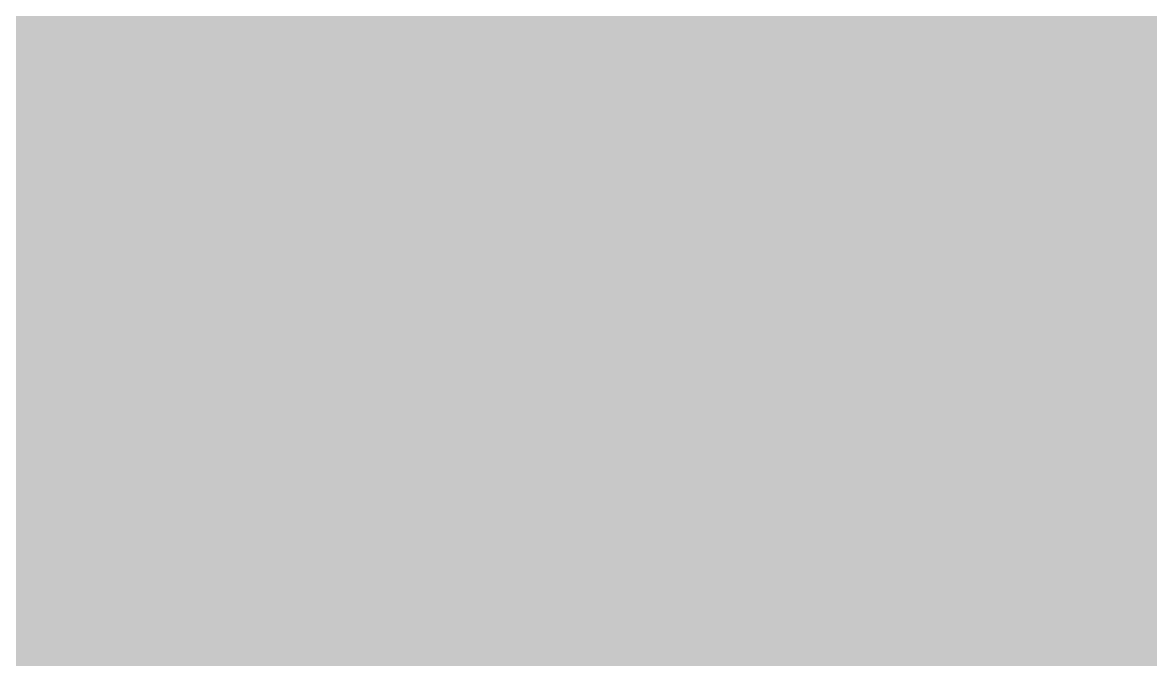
# Model space of a CAD drawing. Extents: x 306008 to 307050, y 9156110 to 9156581.
# Drawn here: x 306113.9673 to 306114.3278, y 9156365.2516 to 9156365.4552 of the extents above; entities that cross this region are included whole.
import ezdxf

# ---------------------------------------------------------------- set-up
doc = ezdxf.new("R2010")
doc.units = 0
doc.layers.add('D32_BANGUNAN_DIHAPUS_TUTUP', color=7, linetype='Continuous')
doc.layers.add('D32_JLN_PAGAR_HIJAU', color=7, linetype='Continuous')

msp = doc.modelspace()

# ---------------------------------------------------------------- hatches: boundary and pattern name
at = {"layer": 'D32_BANGUNAN_DIHAPUS_TUTUP', "true_color": 0xe0ded9}
h = msp.add_hatch(color=7, dxfattribs=at)
h.dxf.hatch_style = 1
h.paths.add_polyline_path([(306131.39468, 9156360.26533), (306131.38735, 9156360.23177), (306131.37676, 9156360.1991), (306131.36302, 9156360.16762), (306131.34626, 9156360.13764), (306131.32664, 9156360.10944), (306131.30436, 9156360.08331), (306131.27962, 9156360.05948), (306131.25266, 9156360.0382), (306131.22375, 9156360.01966), (306131.19316, 9156360.00404), (306131.16118, 9156359.9915), (306131.12813, 9156359.98215), (306131.09433, 9156359.97608), (306131.06009, 9156359.97336), (306131.02575, 9156359.97401), (306115.46825, 9156361.03231), (306115.43264, 9156361.03657), (306115.39766, 9156361.04445), (306115.36367, 9156361.05588), (306115.33103, 9156361.07071), (306115.30007, 9156361.08882), (306115.27113, 9156361.10999), (306115.24451, 9156361.13401), (306114.09451, 9156362.28401), (306114.07219, 9156362.30855), (306114.0523, 9156362.3351), (306114.03501, 9156362.36341), (306114.02047, 9156362.39322), (306114.00883, 9156362.42428), (306114.00017, 9156362.45631), (306113.99459, 9156362.48901), (306113.99213, 9156362.52209), (306113.99281, 9156362.55525), (306114.42711, 9156368.94055), (306114.43112, 9156368.97466), (306114.43845, 9156369.00822), (306114.44904, 9156369.04089), (306114.46278, 9156369.07237), (306114.47954, 9156369.10235), (306114.49915, 9156369.13055), (306114.52144, 9156369.15669), (306114.54618, 9156369.18051), (306114.57313, 9156369.2018), (306114.60205, 9156369.22034), (306114.63264, 9156369.23596), (306114.66461, 9156369.2485), (306114.69766, 9156369.25785), (306114.73147, 9156369.26392), (306114.76571, 9156369.26664), (306114.80005, 9156369.26599), (306130.35775, 9156368.20779), (306130.39336, 9156368.20353), (306130.42834, 9156368.19565), (306130.46233, 9156368.18423), (306130.49497, 9156368.16939), (306130.52593, 9156368.15128), (306130.55487, 9156368.13011), (306130.58149, 9156368.10609), (306131.73149, 9156366.95609), (306131.75381, 9156366.93155), (306131.7737, 9156366.905), (306131.79099, 9156366.87669), (306131.80553, 9156366.84687), (306131.81718, 9156366.81581), (306131.82583, 9156366.78379), (306131.83141, 9156366.75109), (306131.83387, 9156366.718), (306131.83319, 9156366.68484), (306131.39869, 9156360.29944)])
at = {"layer": 'D32_JLN_PAGAR_HIJAU', "true_color": 0x78aa60}
h = msp.add_hatch(color=7, dxfattribs=at)
h.dxf.hatch_style = 1
h.paths.add_polyline_path([(306112.36942, 9156365.72314), (306112.07019, 9156365.9024), (306111.79189, 9156366.11268), (306108.13501, 9156369.19771), (306107.93341, 9156369.38286), (306107.74811, 9156369.58432), (306107.58041, 9156369.80066), (306104.07233, 9156374.74297), (306103.93664, 9156374.95048), (306103.81716, 9156375.16772), (306086.0128, 9156410.6861), (306085.92039, 9156410.88728), (306071.84425, 9156444.50519), (306071.8046, 9156444.60443), (306062.11348, 9156470.06898), (306062.05062, 9156470.25002), (306055.67998, 9156490.50875), (306055.62036, 9156490.7239), (306047.89085, 9156522.87039), (306034.62302, 9156559.9878), (306034.50961, 9156560.38196), (306032.06668, 9156571.46168), (306032.11476, 9156571.38588), (306032.14553, 9156571.33431), (306032.25717, 9156571.12948), (306032.28817, 9156571.06691), (306032.35783, 9156570.91587), (306032.43859, 9156570.72716), (306032.43875, 9156570.72679), (306032.44988, 9156570.70217), (306032.45002, 9156570.70187), (306032.55838, 9156570.47253), (306032.65881, 9156570.18921), (306032.74016, 9156569.91686), (306032.74024, 9156569.91659), (306032.74637, 9156569.8971), (306032.74655, 9156569.89654), (306032.75526, 9156569.87139), (306032.75536, 9156569.8711), (306032.90979, 9156569.44672), (306032.90988, 9156569.44649), (306032.91682, 9156569.4281), (306032.91699, 9156569.42767), (306032.92411, 9156569.41006), (306032.9242, 9156569.40984), (306033.08642, 9156569.02192), (306033.15967, 9156568.82669), (306034.99788, 9156560.48962), (306035.09385, 9156560.1561), (306048.37072, 9156523.0134), (306056.1065, 9156490.84079), (306056.15695, 9156490.65874), (306062.5276, 9156470.40001), (306062.58078, 9156470.24683), (306072.2719, 9156444.78227), (306072.30545, 9156444.6983), (306086.38159, 9156411.08039), (306086.45979, 9156410.91016), (306104.26415, 9156375.39178), (306104.36525, 9156375.20796), (306104.48006, 9156375.03238), (306107.98814, 9156370.09007), (306108.13004, 9156369.90701), (306108.28683, 9156369.73654), (306108.45742, 9156369.57988), (306112.1143, 9156366.49485), (306112.34978, 9156366.31692), (306112.60298, 9156366.16524), (306112.87097, 9156366.04158), (306120.47461, 9156363.01655), (306120.8557, 9156363.97445), (306120.28978, 9156362.55197), (306112.68614, 9156365.577)])

doc.saveas('drawing.dxf')
